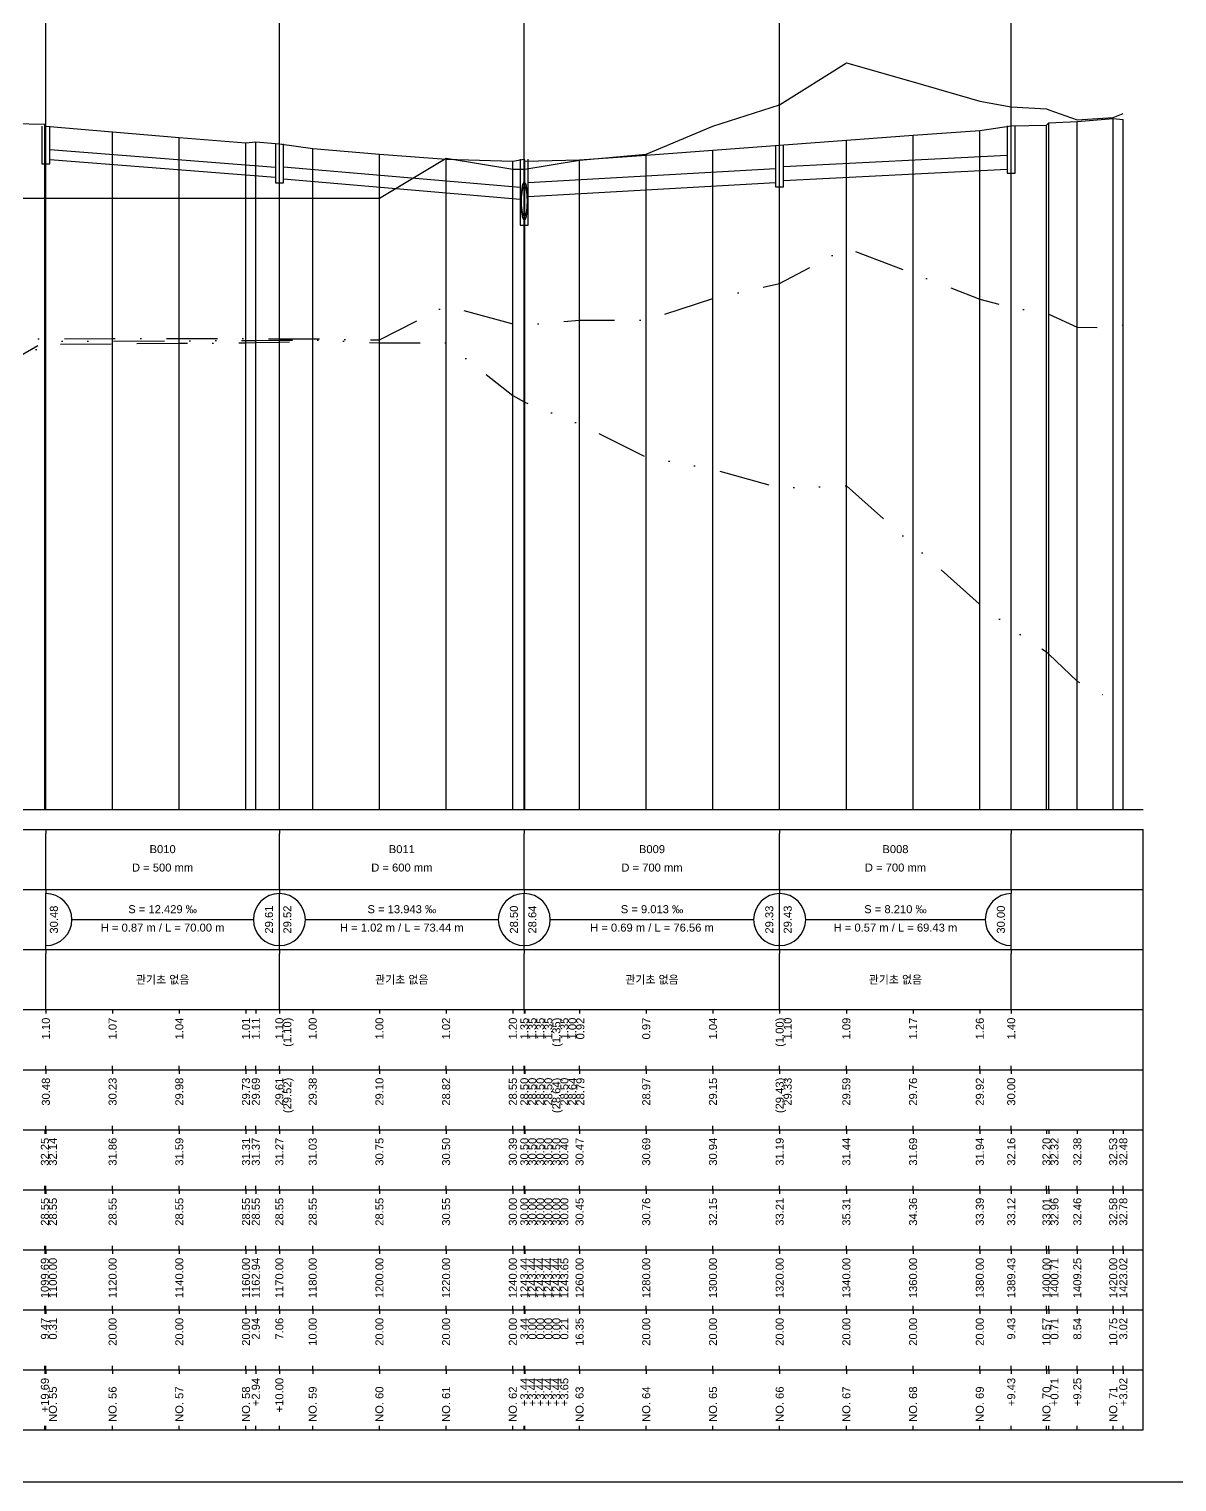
# Model space of a CAD drawing. Header units: millimetres. Extents: x -7351 to 135086, y 1419 to 5643.
# Drawn here: x 31247.9 to 31534.7, y 1419 to 1782 of the extents above; entities that cross this region are included whole.
import ezdxf
from ezdxf.enums import TextEntityAlignment as Align

# ---------------------------------------------------------------- set-up
doc = ezdxf.new("R2010")
doc.units = ezdxf.units.MM
for name, pattern in [('BORDER', [44.45, 12.7, -6.35, 12.7, -6.35, 0, -6.35]), ('DASHDOT', [25.4, 12.7, -6.35, 0, -6.35]), ('DIVIDE', [31.75, 12.7, -6.35, 0, -6.35, 0, -6.35])]:
    doc.linetypes.add(name, pattern=pattern)
for name, color, linetype in [('KZ_종단_계획선', 1, 'Continuous'), ('KZ_종단_관로', 4, 'Continuous'), ('KZ_종단_깃발', 7, 'Continuous'), ('KZ_종단_도각', 7, 'Continuous'), ('KZ_종단_맨홀', 4, 'Continuous'), ('KZ_종단_수직선', 7, 'Continuous'), ('KZ_종단_암선1', 56, 'DASHDOT'), ('KZ_종단_암선2', 4, 'DIVIDE'), ('KZ_종단_암선3', 6, 'BORDER'), ('KZ_종단_원형관', 4, 'Continuous'), ('KZ_종단_지반선', 3, 'Continuous'), ('KZ_종단_테이블문자', 7, 'Continuous'), ('KZ_종단_테이블선', 7, 'Continuous')]:
    doc.layers.add(name, color=color, linetype=linetype)
doc.styles.get("Standard").update_dxf_attribs({"font": 'arial.ttf'})

msp = doc.modelspace()

# ---------------------------------------------------------------- linework, layer by layer
at = {"layer": 'KZ_종단_계획선'}
msp.add_lwpolyline([(31243.99, 1758.43), (31251.88, 1758.28), (31252.13, 1757.75), (31268.8, 1756.36), (31285.47, 1754.97), (31302.13, 1753.58), (31304.59, 1753.89), (31310.47, 1753.4), (31318.8, 1752.19), (31335.47, 1750.8), (31352.13, 1749.52), (31368.8, 1749.01), (31371.67, 1749.53), (31371.67, 1749.53), (31371.67, 1749.53), (31371.67, 1749.53), (31371.67, 1749.53), (31371.84, 1749.01), (31385.47, 1749.38), (31402.13, 1750.51), (31418.8, 1751.76), (31435.47, 1753), (31452.13, 1754.24), (31468.8, 1755.49), (31485.47, 1756.73), (31493.32, 1757.83), (31502.13, 1758.03), (31502.72, 1758.61), (31509.84, 1758.95), (31518.8, 1759.71), (31521.32, 1759.43)], dxfattribs=at)
at = {"layer": 'KZ_종단_관로'}
for p, q in [((31253.13, 1751.92), (31309.47, 1747.57)), ((31436.47, 1747.69), (31492.32, 1750.54)), ((31253.13, 1749.42), (31309.47, 1745.07)), ((31311.47, 1747.65), (31370.67, 1742.53)), ((31372.67, 1743.74), (31434.47, 1747.19)), ((31436.47, 1744.19), (31492.32, 1747.04)), ((31311.47, 1744.65), (31370.67, 1739.53)), ((31372.67, 1740.24), (31434.47, 1743.69))]:
    msp.add_line(p, q, dxfattribs=at)
at = {"layer": 'KZ_종단_깃발'}
for p, q in [((31252.13, 1587.04), (31252.13, 1813.59)), ((31310.47, 1587.04), (31310.47, 1813.59)), ((31371.67, 1587.04), (31371.67, 1813.59)), ((31435.47, 1587.04), (31435.47, 1813.59)), ((31493.32, 1587.04), (31493.32, 1813.59))]:
    msp.add_line(p, q, dxfattribs=at)
at = {"layer": 'KZ_종단_도각'}
msp.add_lwpolyline([(31045.36, 1419.04), (31886.36, 1419.04), (31886.36, 2013.04), (31045.36, 2013.04)], close=True, dxfattribs=at)
at = {"layer": 'KZ_종단_맨홀'}
for points in [[(31251.13, 1757.75), (31251.13, 1748.35), (31253.13, 1748.35), (31253.13, 1757.75)], [(31492.32, 1757.83), (31492.32, 1746), (31494.32, 1746), (31494.32, 1757.83)], [(31309.47, 1753.4), (31309.47, 1743.65), (31311.47, 1743.65), (31311.47, 1753.4)], [(31434.47, 1753), (31434.47, 1742.65), (31436.47, 1742.65), (31436.47, 1753)], [(31370.67, 1749.53), (31370.67, 1733.06), (31372.67, 1733.06), (31372.67, 1749.53)]]:
    msp.add_lwpolyline(points, dxfattribs=at)
at = {"layer": 'KZ_종단_수직선'}
for p, q in [((31251.88, 1587.04), (31251.88, 1758.28)), ((31252.13, 1587.04), (31252.13, 1757.75)), ((31493.33, 1587.04), (31493.33, 1757.83)), ((31502.13, 1587.04), (31502.13, 1758.03)), ((31502.73, 1587.04), (31502.73, 1758.61)), ((31509.84, 1587.04), (31509.84, 1758.95)), ((31518.8, 1587.04), (31518.8, 1759.71)), ((31521.32, 1587.04), (31521.32, 1759.43)), ((31268.8, 1587.04), (31268.8, 1756.36)), ((31285.47, 1587.04), (31285.47, 1754.97)), ((31302.13, 1587.04), (31302.13, 1753.58)), ((31304.58, 1587.04), (31304.58, 1753.89)), ((31310.47, 1587.04), (31310.47, 1753.4)), ((31452.13, 1587.04), (31452.13, 1754.24)), ((31468.8, 1587.04), (31468.8, 1755.49)), ((31485.47, 1587.04), (31485.47, 1756.73)), ((31318.8, 1587.04), (31318.8, 1752.19)), ((31335.47, 1587.04), (31335.47, 1750.8)), ((31402.13, 1587.04), (31402.13, 1750.51)), ((31418.8, 1587.04), (31418.8, 1751.76)), ((31435.47, 1587.04), (31435.47, 1753)), ((31352.13, 1587.04), (31352.13, 1749.52)), ((31368.8, 1587.04), (31368.8, 1749.01)), ((31371.67, 1587.04), (31371.67, 1749.53)), ((31371.67, 1587.04), (31371.67, 1749.53)), ((31371.67, 1587.04), (31371.67, 1749.53)), ((31371.67, 1587.04), (31371.67, 1749.53)), ((31371.67, 1587.04), (31371.67, 1749.53)), ((31371.84, 1587.04), (31371.84, 1749.01)), ((31385.47, 1587.04), (31385.47, 1749.38))]:
    msp.add_line(p, q, dxfattribs=at)
at = {"layer": 'KZ_종단_암선1', "flags": 128}
msp.add_lwpolyline([(31090.36, 1693.94), (31090.36, 1693.94), (31090.36, 1693.94), (31090.36, 1693.94), (31090.36, 1693.94), (31090.36, 1693.94), (31102.13, 1693.95), (31118.8, 1704.79), (31135.47, 1706.56), (31143.82, 1706.73), (31152.13, 1706.89), (31168.8, 1706.9), (31185.47, 1706.91), (31190.13, 1707.17), (31198.89, 1707.67), (31202.13, 1707.74), (31218.8, 1695.73), (31235.47, 1708.22), (31243.99, 1704.68), (31251.88, 1704.68), (31252.13, 1704.68), (31268.8, 1704.69), (31285.47, 1704.7), (31302.13, 1704.7), (31304.58, 1704.69), (31310.47, 1704.67), (31318.8, 1704.64), (31335.47, 1704.36), (31352.13, 1712.93), (31368.8, 1708.37), (31371.67, 1708.16), (31371.67, 1708.16), (31371.67, 1708.16), (31371.67, 1708.16), (31371.67, 1708.16), (31371.84, 1708.15), (31385.47, 1709.29), (31402.13, 1709.32), (31418.8, 1714.68), (31435.47, 1718.43), (31452.13, 1727.33), (31468.8, 1720.99), (31485.47, 1714.56), (31493.33, 1712.45), (31502.13, 1711.05), (31502.73, 1710.78), (31509.84, 1707.59), (31518.8, 1707.32), (31521.32, 1708.11)], dxfattribs=at)
at = {"layer": 'KZ_종단_암선2', "flags": 128}
msp.add_lwpolyline([(31090.36, 1692.78), (31090.36, 1692.78), (31090.36, 1692.78), (31090.36, 1692.78), (31090.36, 1692.78), (31090.36, 1692.78), (31102.13, 1692.82), (31190.13, 1668.24), (31251.88, 1704.03), (31252.13, 1704.03), (31268.8, 1704.09), (31285.47, 1704.15), (31302.13, 1704.22), (31304.58, 1704.23), (31310.47, 1704.28), (31318.8, 1704.35), (31335.47, 1703.66), (31352.13, 1703.61), (31368.8, 1690.49), (31371.67, 1688.89), (31371.67, 1688.89), (31371.67, 1688.89), (31371.67, 1688.89), (31371.67, 1688.89), (31371.84, 1688.8), (31385.47, 1683.32), (31402.13, 1675.08), (31418.8, 1672.05), (31435.47, 1667.4), (31452.13, 1667.9), (31468.8, 1653.17), (31485.47, 1638.35), (31493.33, 1632.28), (31502.13, 1626.44), (31502.73, 1625.88), (31509.84, 1619.1), (31518.8, 1614.31), (31521.32, 1613.84)], dxfattribs=at)
at = {"layer": 'KZ_종단_암선3', "flags": 128}
msp.add_lwpolyline([(31090.36, 1691.45), (31090.36, 1691.45), (31090.36, 1691.45), (31090.36, 1691.45), (31090.36, 1691.45), (31090.36, 1691.45), (31102.13, 1691.53), (31190.13, 1667.59), (31251.88, 1703.28), (31252.13, 1703.29), (31268.8, 1703.41), (31285.47, 1703.53), (31302.13, 1703.65), (31304.58, 1703.7), (31310.47, 1703.83), (31318.8, 1704.01)], dxfattribs=at)
at = {"layer": 'KZ_종단_원형관'}
for p, q in [((31371.13, 1742.24), (31371.22, 1742.76)), ((31371.22, 1742.76), (31371.32, 1743.18)), ((31371.32, 1743.18), (31371.43, 1743.49)), ((31371.32, 1742.18), (31371.43, 1742.49)), ((31371.43, 1743.49), (31371.55, 1743.68)), ((31371.43, 1742.49), (31371.55, 1742.68)), ((31371.55, 1743.68), (31371.67, 1743.75)), ((31371.55, 1742.68), (31371.67, 1742.75)), ((31371.67, 1743.75), (31371.79, 1743.68)), ((31371.67, 1742.75), (31371.79, 1742.68)), ((31371.79, 1743.68), (31371.91, 1743.49)), ((31371.79, 1742.68), (31371.91, 1742.49)), ((31371.91, 1743.49), (31372.02, 1743.18)), ((31371.91, 1742.49), (31372.02, 1742.18)), ((31372.02, 1743.18), (31372.13, 1742.76)), ((31372.13, 1742.76), (31372.21, 1742.24)), ((31370.97, 1739.52), (31370.98, 1740.25)), ((31370.98, 1738.78), (31370.97, 1739.52)), ((31370.97, 1738.52), (31370.98, 1739.25)), ((31370.98, 1740.25), (31371.01, 1740.97)), ((31370.98, 1739.25), (31371.01, 1739.97)), ((31371.01, 1738.07), (31370.98, 1738.78)), ((31371.01, 1740.97), (31371.06, 1741.63)), ((31371.01, 1739.97), (31371.06, 1740.63)), ((31371.06, 1741.63), (31371.13, 1742.24)), ((31371.06, 1740.63), (31371.13, 1741.24)), ((31371.13, 1741.24), (31371.22, 1741.76)), ((31371.22, 1741.76), (31371.32, 1742.18)), ((31372.02, 1742.18), (31372.13, 1741.76)), ((31372.13, 1741.76), (31372.21, 1741.24)), ((31372.21, 1742.24), (31372.28, 1741.63)), ((31372.21, 1741.24), (31372.28, 1740.63)), ((31372.28, 1741.63), (31372.33, 1740.97)), ((31372.28, 1740.63), (31372.33, 1739.97)), ((31372.33, 1740.97), (31372.37, 1740.25)), ((31372.33, 1739.97), (31372.37, 1739.25)), ((31372.37, 1738.78), (31372.33, 1738.07)), ((31372.37, 1740.25), (31372.38, 1739.52)), ((31372.38, 1739.52), (31372.37, 1738.78)), ((31372.37, 1739.25), (31372.38, 1738.52)), ((31370.98, 1737.78), (31370.97, 1738.52)), ((31371.01, 1737.07), (31370.98, 1737.78)), ((31371.06, 1737.4), (31371.01, 1738.07)), ((31371.06, 1736.4), (31371.01, 1737.07)), ((31371.13, 1736.8), (31371.06, 1737.4)), ((31371.13, 1735.8), (31371.06, 1736.4)), ((31371.22, 1736.28), (31371.13, 1736.8)), ((31371.22, 1735.28), (31371.13, 1735.8)), ((31371.32, 1735.86), (31371.22, 1736.28)), ((31371.32, 1734.86), (31371.22, 1735.28)), ((31371.43, 1735.54), (31371.32, 1735.86)), ((31371.55, 1735.35), (31371.43, 1735.54)), ((31371.67, 1735.29), (31371.55, 1735.35)), ((31371.79, 1735.35), (31371.67, 1735.29)), ((31371.91, 1735.54), (31371.79, 1735.35)), ((31372.02, 1735.86), (31371.91, 1735.54)), ((31372.13, 1736.28), (31372.02, 1735.86)), ((31372.13, 1735.28), (31372.02, 1734.86)), ((31372.21, 1736.8), (31372.13, 1736.28)), ((31372.21, 1735.8), (31372.13, 1735.28)), ((31372.28, 1737.4), (31372.21, 1736.8)), ((31372.28, 1736.4), (31372.21, 1735.8)), ((31372.33, 1738.07), (31372.28, 1737.4)), ((31372.33, 1737.07), (31372.28, 1736.4)), ((31372.37, 1737.78), (31372.33, 1737.07)), ((31372.38, 1738.52), (31372.37, 1737.78)), ((31371.43, 1734.54), (31371.32, 1734.86)), ((31371.55, 1734.35), (31371.43, 1734.54)), ((31371.67, 1734.29), (31371.55, 1734.35)), ((31371.79, 1734.35), (31371.67, 1734.29)), ((31371.91, 1734.54), (31371.79, 1734.35)), ((31372.02, 1734.86), (31371.91, 1734.54))]:
    msp.add_line(p, q, dxfattribs=at)
at = {"layer": 'KZ_종단_지반선', "flags": 128}
msp.add_lwpolyline([(31243.99, 1739.78), (31251.88, 1739.78), (31252.13, 1739.78), (31268.8, 1739.78), (31285.47, 1739.78), (31302.13, 1739.78), (31304.58, 1739.78), (31310.47, 1739.78), (31318.8, 1739.78), (31335.47, 1739.79), (31352.13, 1749.81), (31368.8, 1747.04), (31371.67, 1747.04), (31371.67, 1747.04), (31371.67, 1747.04), (31371.67, 1747.04), (31371.67, 1747.04), (31371.84, 1747.04), (31385.47, 1749.28), (31402.13, 1750.82), (31418.8, 1757.77), (31435.47, 1763.11), (31452.13, 1773.59), (31468.8, 1768.84), (31485.47, 1764), (31493.33, 1762.64), (31502.13, 1762.07), (31502.73, 1761.86), (31509.84, 1759.34), (31518.8, 1759.93), (31521.32, 1760.96)], dxfattribs=at)
at = {"layer": 'KZ_종단_테이블문자'}
for p, q in [((31252.13, 1582.04), (31252.13, 1581.04)), ((31252.13, 1568.04), (31252.13, 1581.04)), ((31310.47, 1582.04), (31310.47, 1581.04)), ((31310.47, 1582.04), (31310.47, 1581.04)), ((31310.47, 1568.04), (31310.47, 1581.04)), ((31310.47, 1568.04), (31310.47, 1581.04)), ((31371.67, 1582.04), (31371.67, 1581.04)), ((31371.67, 1582.04), (31371.67, 1581.04)), ((31371.67, 1568.04), (31371.67, 1581.04)), ((31371.67, 1568.04), (31371.67, 1581.04)), ((31435.47, 1582.04), (31435.47, 1581.04)), ((31435.47, 1582.04), (31435.47, 1581.04)), ((31435.47, 1568.04), (31435.47, 1581.04)), ((31435.47, 1568.04), (31435.47, 1581.04)), ((31493.33, 1582.04), (31493.33, 1581.04)), ((31493.33, 1568.04), (31493.33, 1581.04)), ((31252.13, 1567.04), (31252.13, 1568.04)), ((31252.13, 1567.04), (31252.13, 1566.04)), ((31252.13, 1553.04), (31252.13, 1566.04)), ((31310.47, 1567.04), (31310.47, 1568.04)), ((31310.47, 1567.04), (31310.47, 1568.04)), ((31310.47, 1567.04), (31310.47, 1566.04)), ((31310.47, 1567.04), (31310.47, 1566.04)), ((31310.47, 1553.04), (31310.47, 1566.04)), ((31310.47, 1553.04), (31310.47, 1566.04)), ((31371.67, 1567.04), (31371.67, 1568.04)), ((31371.67, 1567.04), (31371.67, 1568.04)), ((31371.67, 1567.04), (31371.67, 1566.04)), ((31371.67, 1567.04), (31371.67, 1566.04)), ((31371.67, 1553.04), (31371.67, 1566.04)), ((31371.67, 1553.04), (31371.67, 1566.04)), ((31435.47, 1567.04), (31435.47, 1568.04)), ((31435.47, 1567.04), (31435.47, 1568.04)), ((31435.47, 1567.04), (31435.47, 1566.04)), ((31435.47, 1567.04), (31435.47, 1566.04)), ((31435.47, 1553.04), (31435.47, 1566.04)), ((31435.47, 1553.04), (31435.47, 1566.04)), ((31493.33, 1567.04), (31493.33, 1568.04)), ((31493.33, 1567.04), (31493.33, 1566.04)), ((31493.33, 1553.04), (31493.33, 1566.04)), ((31258.55, 1559.54), (31304.05, 1559.54)), ((31316.88, 1559.54), (31365.25, 1559.54)), ((31378.08, 1559.54), (31429.05, 1559.54)), ((31441.88, 1559.54), (31486.91, 1559.54)), ((31252.13, 1552.04), (31252.13, 1553.04)), ((31252.13, 1552.04), (31252.13, 1551.04)), ((31252.13, 1538.04), (31252.13, 1551.04)), ((31310.47, 1552.04), (31310.47, 1553.04)), ((31310.47, 1552.04), (31310.47, 1553.04)), ((31310.47, 1552.04), (31310.47, 1551.04)), ((31310.47, 1552.04), (31310.47, 1551.04)), ((31310.47, 1538.04), (31310.47, 1551.04)), ((31310.47, 1538.04), (31310.47, 1551.04)), ((31371.67, 1552.04), (31371.67, 1553.04)), ((31371.67, 1552.04), (31371.67, 1553.04)), ((31371.67, 1552.04), (31371.67, 1551.04)), ((31371.67, 1552.04), (31371.67, 1551.04)), ((31371.67, 1538.04), (31371.67, 1551.04)), ((31371.67, 1538.04), (31371.67, 1551.04)), ((31435.47, 1552.04), (31435.47, 1553.04)), ((31435.47, 1552.04), (31435.47, 1553.04)), ((31435.47, 1552.04), (31435.47, 1551.04)), ((31435.47, 1552.04), (31435.47, 1551.04)), ((31435.47, 1538.04), (31435.47, 1551.04)), ((31435.47, 1538.04), (31435.47, 1551.04)), ((31493.33, 1552.04), (31493.33, 1553.04)), ((31493.33, 1552.04), (31493.33, 1551.04)), ((31493.33, 1538.04), (31493.33, 1551.04)), ((31252.13, 1537.04), (31252.13, 1538.04)), ((31310.47, 1537.04), (31310.47, 1538.04)), ((31310.47, 1537.04), (31310.47, 1538.04)), ((31371.67, 1537.04), (31371.67, 1538.04)), ((31371.67, 1537.04), (31371.67, 1538.04)), ((31435.47, 1537.04), (31435.47, 1538.04)), ((31435.47, 1537.04), (31435.47, 1538.04)), ((31493.33, 1537.04), (31493.33, 1538.04))]:
    msp.add_line(p, q, dxfattribs=at)
for centre, start, end in [((31252.13, 1559.54), 270, 90), ((31310.47, 1559.54), 90, 270), ((31310.47, 1559.54), 270, 90), ((31371.67, 1559.54), 90, 270), ((31371.67, 1559.54), 270, 90), ((31435.47, 1559.54), 90, 270), ((31435.47, 1559.54), 270, 90), ((31493.33, 1559.54), 90, 270)]:
    msp.add_arc(centre, 6.5, start, end, dxfattribs=at)
at = {"layer": 'KZ_종단_테이블선'}
for p, q in [((31070.36, 1587.04), (31526.32, 1587.04)), ((31070.36, 1582.04), (31526.32, 1582.04)), ((31526.32, 1567.04), (31526.32, 1582.04)), ((31070.36, 1567.04), (31526.32, 1567.04)), ((31526.32, 1552.04), (31526.32, 1567.04)), ((31070.36, 1552.04), (31526.32, 1552.04)), ((31526.32, 1537.04), (31526.32, 1552.04)), ((31070.36, 1537.04), (31526.32, 1537.04)), ((31252.13, 1537.04), (31252.13, 1536.04)), ((31268.8, 1537.04), (31268.8, 1536.04)), ((31285.47, 1537.04), (31285.47, 1536.04)), ((31302.13, 1537.04), (31302.13, 1536.04)), ((31304.59, 1537.04), (31304.59, 1536.04)), ((31310.47, 1537.04), (31310.47, 1536.04)), ((31318.8, 1537.04), (31318.8, 1536.04)), ((31335.47, 1537.04), (31335.47, 1536.04)), ((31352.13, 1537.04), (31352.13, 1536.04)), ((31368.8, 1537.04), (31368.8, 1536.04)), ((31371.67, 1537.04), (31371.67, 1536.04)), ((31371.67, 1537.04), (31371.67, 1536.04)), ((31371.67, 1537.04), (31371.67, 1536.04)), ((31371.67, 1537.04), (31371.67, 1536.04)), ((31371.67, 1537.04), (31371.67, 1536.04)), ((31371.84, 1537.04), (31371.84, 1536.04)), ((31385.47, 1537.04), (31385.47, 1536.04)), ((31402.13, 1537.04), (31402.13, 1536.04)), ((31418.8, 1537.04), (31418.8, 1536.04)), ((31435.47, 1537.04), (31435.47, 1536.04)), ((31452.13, 1537.04), (31452.13, 1536.04)), ((31468.8, 1537.04), (31468.8, 1536.04)), ((31485.47, 1537.04), (31485.47, 1536.04)), ((31493.32, 1537.04), (31493.32, 1536.04)), ((31526.32, 1522.04), (31526.32, 1537.04)), ((31070.36, 1522.04), (31526.32, 1522.04)), ((31252.13, 1522.04), (31252.13, 1523.04)), ((31252.13, 1522.04), (31252.13, 1521.04)), ((31268.8, 1522.04), (31268.8, 1523.04)), ((31268.8, 1522.04), (31268.8, 1521.04)), ((31285.47, 1522.04), (31285.47, 1523.04)), ((31285.47, 1522.04), (31285.47, 1521.04)), ((31302.13, 1522.04), (31302.13, 1523.04)), ((31302.13, 1522.04), (31302.13, 1521.04)), ((31304.59, 1522.04), (31304.59, 1523.04)), ((31304.59, 1522.04), (31304.59, 1521.04)), ((31310.47, 1522.04), (31310.47, 1523.04)), ((31310.47, 1522.04), (31310.47, 1521.04)), ((31318.8, 1522.04), (31318.8, 1523.04)), ((31318.8, 1522.04), (31318.8, 1521.04)), ((31335.47, 1522.04), (31335.47, 1523.04)), ((31335.47, 1522.04), (31335.47, 1521.04)), ((31352.13, 1522.04), (31352.13, 1523.04)), ((31352.13, 1522.04), (31352.13, 1521.04)), ((31368.8, 1522.04), (31368.8, 1523.04)), ((31368.8, 1522.04), (31368.8, 1521.04)), ((31371.67, 1522.04), (31371.67, 1523.04)), ((31371.67, 1522.04), (31371.67, 1523.04)), ((31371.67, 1522.04), (31371.67, 1523.04)), ((31371.67, 1522.04), (31371.67, 1523.04)), ((31371.67, 1522.04), (31371.67, 1523.04)), ((31371.67, 1522.04), (31371.67, 1521.04)), ((31371.67, 1522.04), (31371.67, 1521.04)), ((31371.67, 1522.04), (31371.67, 1521.04)), ((31371.67, 1522.04), (31371.67, 1521.04)), ((31371.67, 1522.04), (31371.67, 1521.04)), ((31371.84, 1522.04), (31371.84, 1523.04)), ((31371.84, 1522.04), (31371.84, 1521.04)), ((31385.47, 1522.04), (31385.47, 1523.04)), ((31385.47, 1522.04), (31385.47, 1521.04)), ((31402.13, 1522.04), (31402.13, 1523.04)), ((31402.13, 1522.04), (31402.13, 1521.04)), ((31418.8, 1522.04), (31418.8, 1523.04)), ((31418.8, 1522.04), (31418.8, 1521.04)), ((31435.47, 1522.04), (31435.47, 1523.04)), ((31435.47, 1522.04), (31435.47, 1521.04)), ((31452.13, 1522.04), (31452.13, 1523.04)), ((31452.13, 1522.04), (31452.13, 1521.04)), ((31468.8, 1522.04), (31468.8, 1523.04)), ((31468.8, 1522.04), (31468.8, 1521.04)), ((31485.47, 1522.04), (31485.47, 1523.04)), ((31485.47, 1522.04), (31485.47, 1521.04)), ((31493.32, 1522.04), (31493.32, 1523.04)), ((31493.32, 1522.04), (31493.32, 1521.04)), ((31526.32, 1507.04), (31526.32, 1522.04)), ((31070.36, 1507.04), (31526.32, 1507.04)), ((31251.88, 1507.04), (31251.88, 1506.04)), ((31252.13, 1507.04), (31252.13, 1508.04)), ((31252.13, 1507.04), (31252.13, 1506.04)), ((31268.8, 1507.04), (31268.8, 1508.04)), ((31268.8, 1507.04), (31268.8, 1506.04)), ((31285.47, 1507.04), (31285.47, 1508.04)), ((31285.47, 1507.04), (31285.47, 1506.04)), ((31302.13, 1507.04), (31302.13, 1508.04)), ((31302.13, 1507.04), (31302.13, 1506.04)), ((31304.58, 1507.04), (31304.58, 1506.04)), ((31304.59, 1507.04), (31304.59, 1508.04)), ((31310.47, 1507.04), (31310.47, 1508.04)), ((31310.47, 1507.04), (31310.47, 1506.04)), ((31318.8, 1507.04), (31318.8, 1508.04)), ((31318.8, 1507.04), (31318.8, 1506.04)), ((31335.47, 1507.04), (31335.47, 1508.04)), ((31335.47, 1507.04), (31335.47, 1506.04)), ((31352.13, 1507.04), (31352.13, 1508.04)), ((31352.13, 1507.04), (31352.13, 1506.04)), ((31368.8, 1507.04), (31368.8, 1508.04)), ((31368.8, 1507.04), (31368.8, 1506.04)), ((31371.67, 1507.04), (31371.67, 1508.04)), ((31371.67, 1507.04), (31371.67, 1508.04)), ((31371.67, 1507.04), (31371.67, 1508.04)), ((31371.67, 1507.04), (31371.67, 1508.04)), ((31371.67, 1507.04), (31371.67, 1508.04)), ((31371.67, 1507.04), (31371.67, 1506.04)), ((31371.67, 1507.04), (31371.67, 1506.04)), ((31371.67, 1507.04), (31371.67, 1506.04)), ((31371.67, 1507.04), (31371.67, 1506.04)), ((31371.67, 1507.04), (31371.67, 1506.04)), ((31371.84, 1507.04), (31371.84, 1508.04)), ((31371.84, 1507.04), (31371.84, 1506.04)), ((31385.47, 1507.04), (31385.47, 1508.04)), ((31385.47, 1507.04), (31385.47, 1506.04)), ((31402.13, 1507.04), (31402.13, 1508.04)), ((31402.13, 1507.04), (31402.13, 1506.04)), ((31418.8, 1507.04), (31418.8, 1508.04)), ((31418.8, 1507.04), (31418.8, 1506.04)), ((31435.47, 1507.04), (31435.47, 1508.04)), ((31435.47, 1507.04), (31435.47, 1506.04)), ((31452.13, 1507.04), (31452.13, 1508.04)), ((31452.13, 1507.04), (31452.13, 1506.04)), ((31468.8, 1507.04), (31468.8, 1508.04)), ((31468.8, 1507.04), (31468.8, 1506.04)), ((31485.47, 1507.04), (31485.47, 1508.04)), ((31485.47, 1507.04), (31485.47, 1506.04)), ((31493.32, 1507.04), (31493.32, 1508.04)), ((31493.33, 1507.04), (31493.33, 1506.04)), ((31502.13, 1507.04), (31502.13, 1506.04)), ((31502.73, 1507.04), (31502.73, 1506.04)), ((31509.84, 1507.04), (31509.84, 1506.04)), ((31518.8, 1507.04), (31518.8, 1506.04)), ((31521.32, 1507.04), (31521.32, 1506.04)), ((31526.32, 1492.04), (31526.32, 1507.04)), ((31070.36, 1492.04), (31526.32, 1492.04)), ((31251.88, 1492.04), (31251.88, 1493.04)), ((31251.88, 1492.04), (31251.88, 1491.04)), ((31252.13, 1492.04), (31252.13, 1493.04)), ((31252.13, 1492.04), (31252.13, 1491.04)), ((31268.8, 1492.04), (31268.8, 1493.04)), ((31268.8, 1492.04), (31268.8, 1491.04)), ((31285.47, 1492.04), (31285.47, 1493.04)), ((31285.47, 1492.04), (31285.47, 1491.04)), ((31302.13, 1492.04), (31302.13, 1493.04)), ((31302.13, 1492.04), (31302.13, 1491.04)), ((31304.58, 1492.04), (31304.58, 1493.04)), ((31304.58, 1492.04), (31304.58, 1491.04)), ((31310.47, 1492.04), (31310.47, 1493.04)), ((31310.47, 1492.04), (31310.47, 1491.04)), ((31318.8, 1492.04), (31318.8, 1493.04)), ((31318.8, 1492.04), (31318.8, 1491.04)), ((31335.47, 1492.04), (31335.47, 1493.04)), ((31335.47, 1492.04), (31335.47, 1491.04)), ((31352.13, 1492.04), (31352.13, 1493.04)), ((31352.13, 1492.04), (31352.13, 1491.04)), ((31368.8, 1492.04), (31368.8, 1493.04)), ((31368.8, 1492.04), (31368.8, 1491.04)), ((31371.67, 1492.04), (31371.67, 1493.04)), ((31371.67, 1492.04), (31371.67, 1493.04)), ((31371.67, 1492.04), (31371.67, 1493.04)), ((31371.67, 1492.04), (31371.67, 1493.04)), ((31371.67, 1492.04), (31371.67, 1493.04)), ((31371.67, 1492.04), (31371.67, 1491.04)), ((31371.67, 1492.04), (31371.67, 1491.04)), ((31371.67, 1492.04), (31371.67, 1491.04)), ((31371.67, 1492.04), (31371.67, 1491.04)), ((31371.67, 1492.04), (31371.67, 1491.04)), ((31371.84, 1492.04), (31371.84, 1493.04)), ((31371.84, 1492.04), (31371.84, 1491.04)), ((31385.47, 1492.04), (31385.47, 1493.04)), ((31385.47, 1492.04), (31385.47, 1491.04)), ((31402.13, 1492.04), (31402.13, 1493.04)), ((31402.13, 1492.04), (31402.13, 1491.04)), ((31418.8, 1492.04), (31418.8, 1493.04)), ((31418.8, 1492.04), (31418.8, 1491.04)), ((31435.47, 1492.04), (31435.47, 1493.04)), ((31435.47, 1492.04), (31435.47, 1491.04)), ((31452.13, 1492.04), (31452.13, 1493.04)), ((31452.13, 1492.04), (31452.13, 1491.04)), ((31468.8, 1492.04), (31468.8, 1493.04)), ((31468.8, 1492.04), (31468.8, 1491.04)), ((31485.47, 1492.04), (31485.47, 1493.04)), ((31485.47, 1492.04), (31485.47, 1491.04)), ((31493.33, 1492.04), (31493.33, 1493.04)), ((31493.33, 1492.04), (31493.33, 1491.04)), ((31502.13, 1492.04), (31502.13, 1493.04)), ((31502.13, 1492.04), (31502.13, 1491.04)), ((31502.73, 1492.04), (31502.73, 1493.04)), ((31502.73, 1492.04), (31502.73, 1491.04)), ((31509.84, 1492.04), (31509.84, 1493.04)), ((31509.84, 1492.04), (31509.84, 1491.04)), ((31518.8, 1492.04), (31518.8, 1493.04)), ((31518.8, 1492.04), (31518.8, 1491.04)), ((31521.32, 1492.04), (31521.32, 1493.04)), ((31521.32, 1492.04), (31521.32, 1491.04)), ((31526.32, 1477.04), (31526.32, 1492.04)), ((31251.88, 1477.04), (31251.88, 1478.04)), ((31252.13, 1477.04), (31252.13, 1478.04)), ((31268.8, 1477.04), (31268.8, 1478.04)), ((31285.47, 1477.04), (31285.47, 1478.04)), ((31302.13, 1477.04), (31302.13, 1478.04)), ((31304.58, 1477.04), (31304.58, 1478.04)), ((31310.47, 1477.04), (31310.47, 1478.04)), ((31318.8, 1477.04), (31318.8, 1478.04)), ((31335.47, 1477.04), (31335.47, 1478.04)), ((31352.13, 1477.04), (31352.13, 1478.04)), ((31368.8, 1477.04), (31368.8, 1478.04)), ((31371.67, 1477.04), (31371.67, 1478.04)), ((31371.67, 1477.04), (31371.67, 1478.04)), ((31371.67, 1477.04), (31371.67, 1478.04)), ((31371.67, 1477.04), (31371.67, 1478.04)), ((31371.67, 1477.04), (31371.67, 1478.04)), ((31371.84, 1477.04), (31371.84, 1478.04)), ((31385.47, 1477.04), (31385.47, 1478.04)), ((31402.13, 1477.04), (31402.13, 1478.04)), ((31418.8, 1477.04), (31418.8, 1478.04)), ((31435.47, 1477.04), (31435.47, 1478.04)), ((31452.13, 1477.04), (31452.13, 1478.04)), ((31468.8, 1477.04), (31468.8, 1478.04)), ((31485.47, 1477.04), (31485.47, 1478.04)), ((31493.33, 1477.04), (31493.33, 1478.04)), ((31502.13, 1477.04), (31502.13, 1478.04)), ((31502.73, 1477.04), (31502.73, 1478.04)), ((31509.84, 1477.04), (31509.84, 1478.04)), ((31518.8, 1477.04), (31518.8, 1478.04)), ((31521.32, 1477.04), (31521.32, 1478.04)), ((31070.36, 1477.04), (31526.32, 1477.04)), ((31251.88, 1477.04), (31251.88, 1476.04)), ((31252.13, 1477.04), (31252.13, 1476.04)), ((31268.8, 1477.04), (31268.8, 1476.04)), ((31285.47, 1477.04), (31285.47, 1476.04)), ((31302.13, 1477.04), (31302.13, 1476.04)), ((31304.58, 1477.04), (31304.58, 1476.04)), ((31310.47, 1477.04), (31310.47, 1476.04)), ((31318.8, 1477.04), (31318.8, 1476.04)), ((31335.47, 1477.04), (31335.47, 1476.04)), ((31352.13, 1477.04), (31352.13, 1476.04)), ((31368.8, 1477.04), (31368.8, 1476.04)), ((31371.67, 1477.04), (31371.67, 1476.04)), ((31371.67, 1477.04), (31371.67, 1476.04)), ((31371.67, 1477.04), (31371.67, 1476.04)), ((31371.67, 1477.04), (31371.67, 1476.04)), ((31371.67, 1477.04), (31371.67, 1476.04)), ((31371.84, 1477.04), (31371.84, 1476.04)), ((31385.47, 1477.04), (31385.47, 1476.04)), ((31402.13, 1477.04), (31402.13, 1476.04)), ((31418.8, 1477.04), (31418.8, 1476.04)), ((31435.47, 1477.04), (31435.47, 1476.04)), ((31452.13, 1477.04), (31452.13, 1476.04)), ((31468.8, 1477.04), (31468.8, 1476.04)), ((31485.47, 1477.04), (31485.47, 1476.04)), ((31493.33, 1477.04), (31493.33, 1476.04)), ((31502.13, 1477.04), (31502.13, 1476.04)), ((31502.73, 1477.04), (31502.73, 1476.04)), ((31509.84, 1477.04), (31509.84, 1476.04)), ((31518.8, 1477.04), (31518.8, 1476.04)), ((31521.32, 1477.04), (31521.32, 1476.04)), ((31526.32, 1462.04), (31526.32, 1477.04)), ((31251.88, 1462.04), (31251.88, 1463.04)), ((31252.13, 1462.04), (31252.13, 1463.04)), ((31268.8, 1462.04), (31268.8, 1463.04)), ((31285.47, 1462.04), (31285.47, 1463.04)), ((31302.13, 1462.04), (31302.13, 1463.04)), ((31304.58, 1462.04), (31304.58, 1463.04)), ((31310.47, 1462.04), (31310.47, 1463.04)), ((31318.8, 1462.04), (31318.8, 1463.04)), ((31335.47, 1462.04), (31335.47, 1463.04)), ((31352.13, 1462.04), (31352.13, 1463.04)), ((31368.8, 1462.04), (31368.8, 1463.04)), ((31371.67, 1462.04), (31371.67, 1463.04)), ((31371.67, 1462.04), (31371.67, 1463.04)), ((31371.67, 1462.04), (31371.67, 1463.04)), ((31371.67, 1462.04), (31371.67, 1463.04)), ((31371.67, 1462.04), (31371.67, 1463.04)), ((31371.84, 1462.04), (31371.84, 1463.04)), ((31385.47, 1462.04), (31385.47, 1463.04)), ((31402.13, 1462.04), (31402.13, 1463.04)), ((31418.8, 1462.04), (31418.8, 1463.04)), ((31435.47, 1462.04), (31435.47, 1463.04)), ((31452.13, 1462.04), (31452.13, 1463.04)), ((31468.8, 1462.04), (31468.8, 1463.04)), ((31485.47, 1462.04), (31485.47, 1463.04)), ((31493.33, 1462.04), (31493.33, 1463.04)), ((31502.13, 1462.04), (31502.13, 1463.04)), ((31502.73, 1462.04), (31502.73, 1463.04)), ((31509.84, 1462.04), (31509.84, 1463.04)), ((31518.8, 1462.04), (31518.8, 1463.04)), ((31521.32, 1462.04), (31521.32, 1463.04)), ((31070.36, 1462.04), (31526.32, 1462.04)), ((31251.88, 1462.04), (31251.88, 1461.04)), ((31252.13, 1462.04), (31252.13, 1461.04)), ((31268.8, 1462.04), (31268.8, 1461.04)), ((31285.47, 1462.04), (31285.47, 1461.04)), ((31302.13, 1462.04), (31302.13, 1461.04)), ((31304.58, 1462.04), (31304.58, 1461.04)), ((31310.47, 1462.04), (31310.47, 1461.04)), ((31318.8, 1462.04), (31318.8, 1461.04)), ((31335.47, 1462.04), (31335.47, 1461.04)), ((31352.13, 1462.04), (31352.13, 1461.04)), ((31368.8, 1462.04), (31368.8, 1461.04)), ((31371.67, 1462.04), (31371.67, 1461.04)), ((31371.67, 1462.04), (31371.67, 1461.04)), ((31371.67, 1462.04), (31371.67, 1461.04)), ((31371.67, 1462.04), (31371.67, 1461.04)), ((31371.67, 1462.04), (31371.67, 1461.04)), ((31371.84, 1462.04), (31371.84, 1461.04)), ((31385.47, 1462.04), (31385.47, 1461.04)), ((31402.13, 1462.04), (31402.13, 1461.04)), ((31418.8, 1462.04), (31418.8, 1461.04)), ((31435.47, 1462.04), (31435.47, 1461.04)), ((31452.13, 1462.04), (31452.13, 1461.04)), ((31468.8, 1462.04), (31468.8, 1461.04)), ((31485.47, 1462.04), (31485.47, 1461.04)), ((31493.33, 1462.04), (31493.33, 1461.04)), ((31502.13, 1462.04), (31502.13, 1461.04)), ((31502.73, 1462.04), (31502.73, 1461.04)), ((31509.84, 1462.04), (31509.84, 1461.04)), ((31518.8, 1462.04), (31518.8, 1461.04)), ((31521.32, 1462.04), (31521.32, 1461.04)), ((31526.32, 1447.04), (31526.32, 1462.04)), ((31070.36, 1447.04), (31526.32, 1447.04)), ((31251.88, 1447.04), (31251.88, 1448.04)), ((31251.88, 1447.04), (31251.88, 1446.04)), ((31252.13, 1447.04), (31252.13, 1448.04)), ((31252.13, 1447.04), (31252.13, 1446.04)), ((31268.8, 1447.04), (31268.8, 1448.04)), ((31268.8, 1447.04), (31268.8, 1446.04)), ((31285.47, 1447.04), (31285.47, 1448.04)), ((31285.47, 1447.04), (31285.47, 1446.04)), ((31302.13, 1447.04), (31302.13, 1448.04)), ((31302.13, 1447.04), (31302.13, 1446.04)), ((31304.58, 1447.04), (31304.58, 1448.04)), ((31304.58, 1447.04), (31304.58, 1446.04)), ((31310.47, 1447.04), (31310.47, 1448.04)), ((31310.47, 1447.04), (31310.47, 1446.04)), ((31318.8, 1447.04), (31318.8, 1448.04)), ((31318.8, 1447.04), (31318.8, 1446.04)), ((31335.47, 1447.04), (31335.47, 1448.04)), ((31335.47, 1447.04), (31335.47, 1446.04)), ((31352.13, 1447.04), (31352.13, 1448.04)), ((31352.13, 1447.04), (31352.13, 1446.04)), ((31368.8, 1447.04), (31368.8, 1448.04)), ((31368.8, 1447.04), (31368.8, 1446.04)), ((31371.67, 1447.04), (31371.67, 1448.04)), ((31371.67, 1447.04), (31371.67, 1448.04)), ((31371.67, 1447.04), (31371.67, 1448.04)), ((31371.67, 1447.04), (31371.67, 1448.04)), ((31371.67, 1447.04), (31371.67, 1448.04)), ((31371.67, 1447.04), (31371.67, 1446.04)), ((31371.67, 1447.04), (31371.67, 1446.04)), ((31371.67, 1447.04), (31371.67, 1446.04)), ((31371.67, 1447.04), (31371.67, 1446.04)), ((31371.67, 1447.04), (31371.67, 1446.04)), ((31371.84, 1447.04), (31371.84, 1448.04)), ((31371.84, 1447.04), (31371.84, 1446.04)), ((31385.47, 1447.04), (31385.47, 1448.04)), ((31385.47, 1447.04), (31385.47, 1446.04)), ((31402.13, 1447.04), (31402.13, 1448.04)), ((31402.13, 1447.04), (31402.13, 1446.04)), ((31418.8, 1447.04), (31418.8, 1448.04)), ((31418.8, 1447.04), (31418.8, 1446.04)), ((31435.47, 1447.04), (31435.47, 1448.04)), ((31435.47, 1447.04), (31435.47, 1446.04)), ((31452.13, 1447.04), (31452.13, 1448.04)), ((31452.13, 1447.04), (31452.13, 1446.04)), ((31468.8, 1447.04), (31468.8, 1448.04)), ((31468.8, 1447.04), (31468.8, 1446.04)), ((31485.47, 1447.04), (31485.47, 1448.04)), ((31485.47, 1447.04), (31485.47, 1446.04)), ((31493.33, 1447.04), (31493.33, 1448.04)), ((31493.33, 1447.04), (31493.33, 1446.04)), ((31502.13, 1447.04), (31502.13, 1448.04)), ((31502.13, 1447.04), (31502.13, 1446.04)), ((31502.73, 1447.04), (31502.73, 1448.04)), ((31502.73, 1447.04), (31502.73, 1446.04)), ((31509.84, 1447.04), (31509.84, 1448.04)), ((31509.84, 1447.04), (31509.84, 1446.04)), ((31518.8, 1447.04), (31518.8, 1448.04)), ((31518.8, 1447.04), (31518.8, 1446.04)), ((31521.32, 1447.04), (31521.32, 1448.04)), ((31521.32, 1447.04), (31521.32, 1446.04)), ((31526.32, 1432.04), (31526.32, 1447.04)), ((31070.36, 1432.04), (31526.32, 1432.04)), ((31251.88, 1432.04), (31251.88, 1433.04)), ((31252.13, 1432.04), (31252.13, 1433.04)), ((31268.8, 1432.04), (31268.8, 1433.04)), ((31285.47, 1432.04), (31285.47, 1433.04)), ((31302.13, 1432.04), (31302.13, 1433.04)), ((31304.58, 1432.04), (31304.58, 1433.04)), ((31310.47, 1432.04), (31310.47, 1433.04)), ((31318.8, 1432.04), (31318.8, 1433.04)), ((31335.47, 1432.04), (31335.47, 1433.04)), ((31352.13, 1432.04), (31352.13, 1433.04)), ((31368.8, 1432.04), (31368.8, 1433.04)), ((31371.67, 1432.04), (31371.67, 1433.04)), ((31371.67, 1432.04), (31371.67, 1433.04)), ((31371.67, 1432.04), (31371.67, 1433.04)), ((31371.67, 1432.04), (31371.67, 1433.04)), ((31371.67, 1432.04), (31371.67, 1433.04)), ((31371.84, 1432.04), (31371.84, 1433.04)), ((31385.47, 1432.04), (31385.47, 1433.04)), ((31402.13, 1432.04), (31402.13, 1433.04)), ((31418.8, 1432.04), (31418.8, 1433.04)), ((31435.47, 1432.04), (31435.47, 1433.04)), ((31452.13, 1432.04), (31452.13, 1433.04)), ((31468.8, 1432.04), (31468.8, 1433.04)), ((31485.47, 1432.04), (31485.47, 1433.04)), ((31493.33, 1432.04), (31493.33, 1433.04)), ((31502.13, 1432.04), (31502.13, 1433.04)), ((31502.73, 1432.04), (31502.73, 1433.04)), ((31509.84, 1432.04), (31509.84, 1433.04)), ((31518.8, 1432.04), (31518.8, 1433.04)), ((31521.32, 1432.04), (31521.32, 1433.04))]:
    msp.add_line(p, q, dxfattribs=at)

# ---------------------------------------------------------------- texts
at = {"layer": 'KZ_종단_테이블문자'}
for s, p in [('B010', (31281.3, 1575.54)), ('B011', (31341.07, 1575.54)), ('B009', (31403.57, 1575.54)), ('B008', (31464.4, 1575.54)), ('S = 12.429 ‰', (31281.3, 1560.54)), ('S = 13.943 ‰', (31341.07, 1560.54)), ('S = 9.013 ‰', (31403.57, 1560.54)), ('S = 8.210 ‰', (31464.4, 1560.54))]:
    msp.add_text(s, height=2, dxfattribs=at).set_placement(p, align=Align.BOTTOM_CENTER)
for s, p in [('D = 500 mm', (31281.3, 1573.54)), ('D = 600 mm', (31341.07, 1573.54)), ('D = 700 mm', (31403.57, 1573.54)), ('D = 700 mm', (31464.4, 1573.54)), ('H = 0.87 m / L = 70.00 m', (31281.3, 1558.54)), ('H = 1.02 m / L = 73.44 m', (31341.07, 1558.54)), ('H = 0.69 m / L = 76.56 m', (31403.57, 1558.54)), ('H = 0.57 m / L = 69.43 m', (31464.4, 1558.54))]:
    msp.add_text(s, height=2, dxfattribs=at).set_placement(p, align=Align.TOP_CENTER)
for s, p in [('30.48', (31253.13, 1559.54)), ('29.52', (31311.47, 1559.54)), ('28.64', (31372.67, 1559.54)), ('29.43', (31436.47, 1559.54))]:
    msp.add_text(s, height=2, rotation=90, dxfattribs=at).set_placement(p, align=Align.TOP_CENTER)
for s, p in [('29.61', (31309.47, 1559.54)), ('28.50', (31370.67, 1559.54)), ('29.33', (31434.47, 1559.54)), ('30.00', (31492.33, 1559.54))]:
    msp.add_text(s, height=2, rotation=90, dxfattribs=at).set_placement(p, align=Align.BOTTOM_CENTER)
for p in [(31281.3, 1544.54), (31341.07, 1544.54), (31403.57, 1544.54), (31464.4, 1544.54)]:
    msp.add_text('관기초 없음', height=2, dxfattribs=at).set_placement(p, align=Align.MIDDLE_CENTER)
for s, p in [('1.10', (31252.13, 1535.04)), ('1.07', (31268.8, 1535.04)), ('1.04', (31285.47, 1535.04)), ('1.01', (31302.13, 1535.04)), ('1.11', (31304.59, 1535.04)), ('1.10', (31310.47, 1535.04)), ('(1.10)', (31312.47, 1535.04)), ('1.00', (31318.8, 1535.04)), ('1.00', (31335.47, 1535.04)), ('1.02', (31352.13, 1535.04)), ('1.20', (31368.8, 1535.04)), ('1.35', (31371.67, 1535.04)), ('1.35', (31373.67, 1535.04)), ('1.35', (31375.67, 1535.04)), ('1.35', (31377.67, 1535.04)), ('(1.35)', (31379.67, 1535.04)), ('1.35', (31381.67, 1535.04)), ('1.00', (31383.67, 1535.04)), ('0.92', (31385.67, 1535.04)), ('0.97', (31402.13, 1535.04)), ('1.04', (31418.8, 1535.04)), ('(1.00)', (31435.47, 1535.04)), ('1.10', (31437.47, 1535.04)), ('1.09', (31452.13, 1535.04)), ('1.17', (31468.8, 1535.04)), ('1.26', (31485.47, 1535.04)), ('1.40', (31493.32, 1535.04)), ('30.48', (31252.13, 1520.04)), ('30.23', (31268.8, 1520.04)), ('29.98', (31285.47, 1520.04)), ('29.73', (31302.13, 1520.04)), ('29.69', (31304.59, 1520.04)), ('29.61', (31310.47, 1520.04)), ('(29.52)', (31312.47, 1520.04)), ('29.38', (31318.8, 1520.04)), ('29.10', (31335.47, 1520.04)), ('28.82', (31352.13, 1520.04)), ('28.55', (31368.8, 1520.04)), ('28.50', (31371.67, 1520.04)), ('28.50', (31373.67, 1520.04)), ('28.50', (31375.67, 1520.04)), ('28.50', (31377.67, 1520.04)), ('(28.64)', (31379.67, 1520.04)), ('28.50', (31381.67, 1520.04)), ('28.64', (31383.67, 1520.04)), ('28.79', (31385.67, 1520.04)), ('28.97', (31402.13, 1520.04)), ('29.15', (31418.8, 1520.04)), ('(29.43)', (31435.47, 1520.04)), ('29.33', (31437.47, 1520.04)), ('29.59', (31452.13, 1520.04)), ('29.76', (31468.8, 1520.04)), ('29.92', (31485.47, 1520.04)), ('30.00', (31493.32, 1520.04)), ('32.25', (31251.88, 1505.04)), ('32.14', (31253.88, 1505.04)), ('31.86', (31268.8, 1505.04)), ('31.59', (31285.47, 1505.04)), ('31.31', (31302.13, 1505.04)), ('31.37', (31304.58, 1505.04)), ('31.27', (31310.47, 1505.04)), ('31.03', (31318.8, 1505.04)), ('30.75', (31335.47, 1505.04)), ('30.50', (31352.13, 1505.04)), ('30.39', (31368.8, 1505.04)), ('30.50', (31371.67, 1505.04)), ('30.50', (31373.67, 1505.04)), ('30.50', (31375.67, 1505.04)), ('30.50', (31377.67, 1505.04)), ('30.50', (31379.67, 1505.04)), ('30.40', (31381.67, 1505.04)), ('30.47', (31385.47, 1505.04)), ('30.69', (31402.13, 1505.04)), ('30.94', (31418.8, 1505.04)), ('31.19', (31435.47, 1505.04)), ('31.44', (31452.13, 1505.04)), ('31.69', (31468.8, 1505.04)), ('31.94', (31485.47, 1505.04)), ('32.16', (31493.33, 1505.04)), ('32.20', (31502.13, 1505.04)), ('32.32', (31504.13, 1505.04)), ('32.38', (31509.84, 1505.04)), ('32.53', (31518.8, 1505.04)), ('32.48', (31521.32, 1505.04)), ('28.55', (31251.88, 1490.04)), ('28.55', (31253.88, 1490.04)), ('28.55', (31268.8, 1490.04)), ('28.55', (31285.47, 1490.04)), ('28.55', (31302.13, 1490.04)), ('28.55', (31304.58, 1490.04)), ('28.55', (31310.47, 1490.04)), ('28.55', (31318.8, 1490.04)), ('28.55', (31335.47, 1490.04)), ('30.55', (31352.13, 1490.04)), ('30.00', (31368.8, 1490.04)), ('30.00', (31371.67, 1490.04)), ('30.00', (31373.67, 1490.04)), ('30.00', (31375.67, 1490.04)), ('30.00', (31377.67, 1490.04)), ('30.00', (31379.67, 1490.04)), ('30.00', (31381.67, 1490.04)), ('30.45', (31385.47, 1490.04)), ('30.76', (31402.13, 1490.04)), ('32.15', (31418.8, 1490.04)), ('33.21', (31435.47, 1490.04)), ('35.31', (31452.13, 1490.04)), ('34.36', (31468.8, 1490.04)), ('33.39', (31485.47, 1490.04)), ('33.12', (31493.33, 1490.04)), ('33.01', (31502.13, 1490.04)), ('32.96', (31504.13, 1490.04)), ('32.46', (31509.84, 1490.04)), ('32.58', (31518.8, 1490.04)), ('32.78', (31521.32, 1490.04)), ('1099.69', (31251.88, 1475.04)), ('1100.00', (31253.88, 1475.04)), ('1120.00', (31268.8, 1475.04)), ('1140.00', (31285.47, 1475.04)), ('1160.00', (31302.13, 1475.04)), ('1162.94', (31304.58, 1475.04)), ('1170.00', (31310.47, 1475.04)), ('1180.00', (31318.8, 1475.04)), ('1200.00', (31335.47, 1475.04)), ('1220.00', (31352.13, 1475.04)), ('1240.00', (31368.8, 1475.04)), ('1243.44', (31371.67, 1475.04)), ('1243.44', (31373.67, 1475.04)), ('1243.44', (31375.67, 1475.04)), ('1243.44', (31377.67, 1475.04)), ('1243.44', (31379.67, 1475.04)), ('1243.65', (31381.67, 1475.04)), ('1260.00', (31385.47, 1475.04)), ('1280.00', (31402.13, 1475.04)), ('1300.00', (31418.8, 1475.04)), ('1320.00', (31435.47, 1475.04)), ('1340.00', (31452.13, 1475.04)), ('1360.00', (31468.8, 1475.04)), ('1380.00', (31485.47, 1475.04)), ('1389.43', (31493.33, 1475.04)), ('1400.00', (31502.13, 1475.04)), ('1400.71', (31504.13, 1475.04)), ('1409.25', (31509.84, 1475.04)), ('1420.00', (31518.8, 1475.04)), ('1423.02', (31521.32, 1475.04)), ('9.47', (31251.88, 1460.04)), ('0.31', (31253.88, 1460.04)), ('20.00', (31268.8, 1460.04)), ('20.00', (31285.47, 1460.04)), ('20.00', (31302.13, 1460.04)), ('2.94', (31304.58, 1460.04)), ('7.06', (31310.47, 1460.04)), ('10.00', (31318.8, 1460.04)), ('20.00', (31335.47, 1460.04)), ('20.00', (31352.13, 1460.04)), ('20.00', (31368.8, 1460.04)), ('3.44', (31371.67, 1460.04)), ('0.00', (31373.67, 1460.04)), ('0.00', (31375.67, 1460.04)), ('0.00', (31377.67, 1460.04)), ('0.00', (31379.67, 1460.04)), ('0.21', (31381.67, 1460.04)), ('16.35', (31385.47, 1460.04)), ('20.00', (31402.13, 1460.04)), ('20.00', (31418.8, 1460.04)), ('20.00', (31435.47, 1460.04)), ('20.00', (31452.13, 1460.04)), ('20.00', (31468.8, 1460.04)), ('20.00', (31485.47, 1460.04)), ('9.43', (31493.33, 1460.04)), ('10.57', (31502.13, 1460.04)), ('0.71', (31504.13, 1460.04)), ('8.54', (31509.84, 1460.04)), ('10.75', (31518.8, 1460.04)), ('3.02', (31521.32, 1460.04)), ('+19.69', (31251.88, 1445.04)), ('+2.94', (31304.58, 1445.04)), ('+10.00', (31310.47, 1445.04)), ('+3.44', (31371.67, 1445.04)), ('+3.44', (31373.67, 1445.04)), ('+3.44', (31375.67, 1445.04)), ('+3.44', (31377.67, 1445.04)), ('+3.44', (31379.67, 1445.04)), ('+3.65', (31381.67, 1445.04)), ('+9.43', (31493.33, 1445.04)), ('+0.71', (31504.13, 1445.04)), ('+9.25', (31509.84, 1445.04)), ('+3.02', (31521.32, 1445.04))]:
    msp.add_text(s, height=2, rotation=90, dxfattribs=at).set_placement(p, align=Align.MIDDLE_RIGHT)
for s, p in [('NO. 55', (31253.88, 1434.04)), ('NO. 56', (31268.8, 1434.04)), ('NO. 57', (31285.47, 1434.04)), ('NO. 58', (31302.13, 1434.04)), ('NO. 59', (31318.8, 1434.04)), ('NO. 60', (31335.47, 1434.04)), ('NO. 61', (31352.13, 1434.04)), ('NO. 62', (31368.8, 1434.04)), ('NO. 63', (31385.47, 1434.04)), ('NO. 64', (31402.13, 1434.04)), ('NO. 65', (31418.8, 1434.04)), ('NO. 66', (31435.47, 1434.04)), ('NO. 67', (31452.13, 1434.04)), ('NO. 68', (31468.8, 1434.04)), ('NO. 69', (31485.47, 1434.04)), ('NO. 70', (31502.13, 1434.04)), ('NO. 71', (31518.8, 1434.04))]:
    msp.add_text(s, height=2, rotation=90, dxfattribs=at).set_placement(p, align=Align.MIDDLE_LEFT)

doc.saveas('drawing.dxf')
